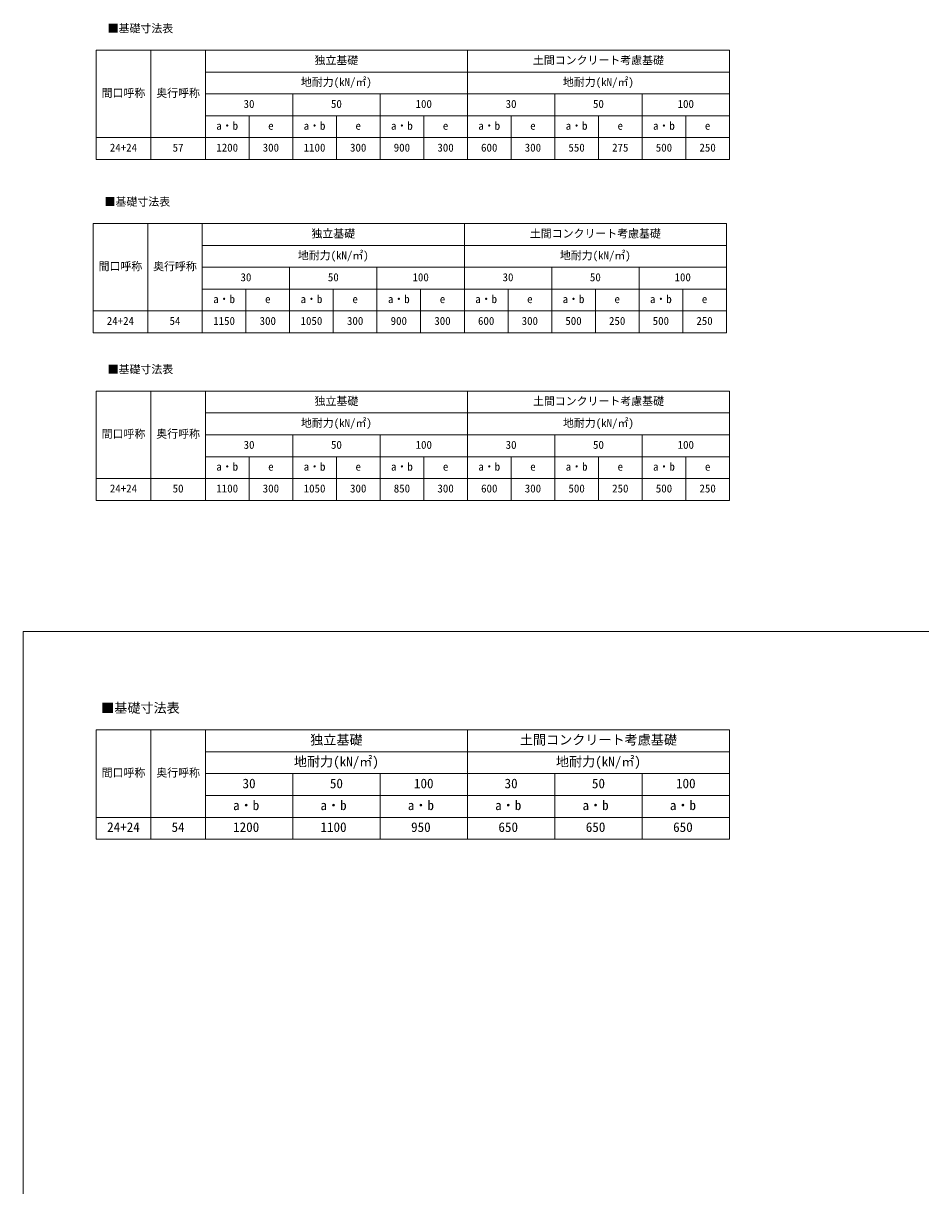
# Model space of a CAD drawing. Units: millimetres on the paper, enlarged 35 times, with parts at other scales. Extents: x -9783 to 33612, y -6828 to 13249.
# Drawn here: x -9783 to -193, y 830 to 13249 of the extents above; entities that cross this region are included whole.
import ezdxf
from ezdxf.enums import TextEntityAlignment as Align

# ---------------------------------------------------------------- set-up
doc = ezdxf.new("R2010")
doc.units = ezdxf.units.MM
doc.header["$LTSCALE"] = 35
for name, color, linetype, lineweight in [('1-0_FRAME', 7, 'Continuous', 18), ('1-F', 7, 'Continuous', 18), ('F-0_240', 7, 'Continuous', 9)]:
    doc.layers.add(name, color=color, linetype=linetype, lineweight=lineweight)
doc.styles.add('ＭＳ ゴシック', font='')
doc.styles.get('ＭＳ ゴシック').set_extended_font_data('MS Gothic')

msp = doc.modelspace()

# ---------------------------------------------------------------- linework, layer by layer
at = {"layer": '1-0_FRAME'}
for p, q in [((-9003.3, 9318.81), (-2236.63, 9318.81)), ((-9003.3, 9318.81), (-9003.3, 8152.14)), ((-8419.96, 9318.81), (-8419.96, 8152.14)), ((-5036.63, 9318.81), (-5036.63, 8152.14)), ((-7836.63, 9085.48), (-2236.63, 9085.48)), ((-7836.63, 8852.14), (-2236.63, 8852.14)), ((-4103.3, 8852.14), (-4103.3, 8152.14)), ((-7836.63, 8618.81), (-2236.63, 8618.81)), ((-3636.63, 8618.81), (-3636.63, 8152.14)), ((-2703.3, 8618.81), (-2703.3, 8152.14))]:
    msp.add_line(p, q, dxfattribs=at)
for points in [[(-7836.63, 9318.81), (-7836.63, 9085.48), (-7836.63, 8385.48), (-7836.63, 8152.14)], [(-2236.63, 9318.81), (-2236.63, 8618.81), (-2236.63, 8152.14)], [(-6903.3, 8852.14), (-6903.3, 8618.81), (-6903.3, 8152.14)], [(-5969.96, 8852.14), (-5969.96, 8618.81), (-5969.96, 8152.14)], [(-3169.96, 8852.14), (-3169.96, 8385.48), (-3169.96, 8152.14)], [(-7369.96, 8618.81), (-7369.96, 8385.48), (-7369.96, 8152.14)], [(-6436.63, 8618.81), (-6436.63, 8385.48), (-6436.63, 8152.14)], [(-5503.3, 8618.81), (-5503.3, 8385.48), (-5503.3, 8152.14)], [(-4569.96, 8618.81), (-4569.96, 8385.48), (-4569.96, 8152.14)], [(-9003.3, 8385.48), (-7836.63, 8385.48), (-2236.63, 8385.48)], [(-9003.3, 8152.14), (-8419.96, 8152.14), (-5036.63, 8152.14), (-3169.96, 8152.14), (-2236.63, 8152.14)]]:
    msp.add_lwpolyline(points, dxfattribs=at)
at = {"layer": '1-F'}
for p, q in [((-9003.66, 12960.55), (-2236.99, 12960.55)), ((-9003.66, 12960.55), (-9003.66, 11793.89)), ((-8420.32, 12960.55), (-8420.32, 11793.89)), ((-5036.99, 12960.55), (-5036.99, 11793.89)), ((-7836.99, 12727.22), (-2236.99, 12727.22)), ((-7836.99, 12493.89), (-2236.99, 12493.89)), ((-4103.66, 12493.89), (-4103.66, 11793.89)), ((-7836.99, 12260.55), (-2236.99, 12260.55)), ((-3636.99, 12260.55), (-3636.99, 11793.89)), ((-2703.66, 12260.55), (-2703.66, 11793.89)), ((-9036.54, 11108.85), (-2269.87, 11108.85)), ((-9036.54, 11108.85), (-9036.54, 9942.19)), ((-8453.2, 11108.85), (-8453.2, 9942.19)), ((-5069.87, 11108.85), (-5069.87, 9942.19)), ((-7869.87, 10875.52), (-2269.87, 10875.52)), ((-7869.87, 10642.19), (-2269.87, 10642.19)), ((-4136.54, 10642.19), (-4136.54, 9942.19)), ((-7869.87, 10408.85), (-2269.87, 10408.85)), ((-3669.87, 10408.85), (-3669.87, 9942.19)), ((-2736.54, 10408.85), (-2736.54, 9942.19)), ((-9003.3, 5699.12), (-2236.63, 5699.12)), ((-9003.3, 5699.12), (-9003.3, 4532.45)), ((-8419.96, 5699.12), (-8419.96, 4532.45)), ((-5036.63, 5699.12), (-5036.63, 4532.45)), ((-7836.63, 5465.79), (-2236.63, 5465.79)), ((-7836.63, 5232.45), (-2236.63, 5232.45)), ((-4103.3, 5232.45), (-4103.3, 4532.45)), ((-7836.63, 4999.12), (-2236.63, 4999.12))]:
    msp.add_line(p, q, dxfattribs=at)
for points in [[(-7836.99, 12960.55), (-7836.99, 12727.22), (-7836.99, 12027.22), (-7836.99, 11793.89)], [(-2236.99, 12960.55), (-2236.99, 12260.55), (-2236.99, 11793.89)], [(-6903.66, 12493.89), (-6903.66, 12260.55), (-6903.66, 11793.89)], [(-5970.32, 12493.89), (-5970.32, 12260.55), (-5970.32, 11793.89)], [(-3170.32, 12493.89), (-3170.32, 12027.22), (-3170.32, 11793.89)], [(-7370.32, 12260.55), (-7370.32, 12027.22), (-7370.32, 11793.89)], [(-6436.99, 12260.55), (-6436.99, 12027.22), (-6436.99, 11793.89)], [(-5503.66, 12260.55), (-5503.66, 12027.22), (-5503.66, 11793.89)], [(-4570.32, 12260.55), (-4570.32, 12027.22), (-4570.32, 11793.89)], [(-9003.66, 12027.22), (-7836.99, 12027.22), (-2236.99, 12027.22)], [(-9003.66, 11793.89), (-8420.32, 11793.89), (-5036.99, 11793.89), (-3170.32, 11793.89), (-2236.99, 11793.89)], [(-7869.87, 11108.85), (-7869.87, 10875.52), (-7869.87, 10175.52), (-7869.87, 9942.19)], [(-2269.87, 11108.85), (-2269.87, 10408.85), (-2269.87, 9942.19)], [(-6936.54, 10642.19), (-6936.54, 10408.85), (-6936.54, 9942.19)], [(-6003.2, 10642.19), (-6003.2, 10408.85), (-6003.2, 9942.19)], [(-3203.2, 10642.19), (-3203.2, 10175.52), (-3203.2, 9942.19)], [(-7403.2, 10408.85), (-7403.2, 10175.52), (-7403.2, 9942.19)], [(-6469.87, 10408.85), (-6469.87, 10175.52), (-6469.87, 9942.19)], [(-5536.54, 10408.85), (-5536.54, 10175.52), (-5536.54, 9942.19)], [(-4603.2, 10408.85), (-4603.2, 10175.52), (-4603.2, 9942.19)], [(-9036.54, 10175.52), (-7869.87, 10175.52), (-2269.87, 10175.52)], [(-9036.54, 9942.19), (-8453.2, 9942.19), (-5069.87, 9942.19), (-3203.2, 9942.19), (-2269.87, 9942.19)], [(-7836.63, 5699.12), (-7836.63, 5465.79), (-7836.63, 4765.79), (-7836.63, 4532.45)], [(-2236.63, 5699.12), (-2236.63, 4999.12), (-2236.63, 4532.45)], [(-6903.3, 5232.45), (-6903.3, 4999.12), (-6903.3, 4532.45)], [(-5969.96, 5232.45), (-5969.96, 4999.12), (-5969.96, 4532.45)], [(-3169.96, 5232.45), (-3169.96, 4765.79), (-3169.96, 4532.45)], [(-9003.3, 4765.79), (-7836.63, 4765.79), (-2236.63, 4765.79)], [(-9003.3, 4532.45), (-8419.96, 4532.45), (-5036.63, 4532.45), (-3169.96, 4532.45), (-2236.63, 4532.45)]]:
    msp.add_lwpolyline(points, dxfattribs=at)
at = {"layer": 'F-0_240', "color": 5}
for q in [(-9783.03, -6828.1), (9396.97, 6751.9)]:
    msp.add_line((-9783.03, 6751.9), q, dxfattribs=at)

# ---------------------------------------------------------------- texts
at = {"layer": '1-0_FRAME', "style": 'ＭＳ ゴシック'}
for s, p in [('■基礎寸法表', (-8880.45, 9483.82)), ('独立基礎', (-6669.96, 9143.81)), ('土間コンクリート考慮基礎', (-4336.63, 9143.81)), ('地耐力(kN/㎡)', (-6815.8, 8910.48)), ('地耐力(kN/㎡)', (-4015.8, 8910.48)), ('間口呼称', (-8944.96, 8793.81)), ('奥行呼称', (-8361.63, 8793.81)), ('30', (-7428.3, 8677.14)), ('50', (-6494.96, 8677.14)), ('100', (-5590.8, 8677.14)), ('30', (-4628.3, 8677.14)), ('50', (-3694.96, 8677.14)), ('100', (-2790.8, 8677.14)), ('a・b', (-7719.96, 8443.81)), ('e', (-7165.8, 8443.81)), ('a・b', (-6786.63, 8443.81)), ('e', (-6232.46, 8443.81)), ('a・b', (-5853.3, 8443.81)), ('e', (-5299.13, 8443.81)), ('a・b', (-4919.96, 8443.81)), ('e', (-4365.8, 8443.81)), ('a・b', (-3986.63, 8443.81)), ('e', (-3432.46, 8443.81)), ('a・b', (-3053.3, 8443.81)), ('e', (-2499.13, 8443.81)), ('24+24', (-8857.46, 8210.48)), ('50', (-8186.63, 8210.48)), ('1100', (-7719.96, 8210.48)), ('300', (-7224.13, 8210.48)), ('1050', (-6786.63, 8210.48)), ('300', (-6290.8, 8210.48)), ('850', (-5824.13, 8210.48)), ('300', (-5357.46, 8210.48)), ('600', (-4890.8, 8210.48)), ('300', (-4424.13, 8210.48)), ('500', (-3957.46, 8210.48)), ('250', (-3490.8, 8210.48)), ('500', (-3024.13, 8210.48)), ('250', (-2557.46, 8210.48))]:
    msp.add_text(s, height=85.53, dxfattribs=at).set_placement(p, align=Align.BOTTOM_LEFT)
at = {"layer": '1-F', "style": 'ＭＳ ゴシック'}
for s, height, p in [('■基礎寸法表', 85.53, (-8880.81, 13125.56)), ('独立基礎', 85.53, (-6670.32, 12785.55)), ('土間コンクリート考慮基礎', 85.53, (-4336.99, 12785.55)), ('地耐力(kN/㎡)', 85.53, (-6816.16, 12552.22)), ('地耐力(kN/㎡)', 85.53, (-4016.16, 12552.22)), ('間口呼称', 85.53, (-8945.32, 12435.55)), ('奥行呼称', 85.53, (-8361.99, 12435.55)), ('30', 85.53, (-7428.66, 12318.89)), ('50', 85.53, (-6495.32, 12318.89)), ('100', 85.53, (-5591.16, 12318.89)), ('30', 85.53, (-4628.66, 12318.89)), ('50', 85.53, (-3695.32, 12318.89)), ('100', 85.53, (-2791.16, 12318.89)), ('a・b', 85.53, (-7720.32, 12085.55)), ('e', 85.53, (-7166.16, 12085.55)), ('a・b', 85.53, (-6786.99, 12085.55)), ('e', 85.53, (-6232.82, 12085.55)), ('a・b', 85.53, (-5853.66, 12085.55)), ('e', 85.53, (-5299.49, 12085.55)), ('a・b', 85.53, (-4920.32, 12085.55)), ('e', 85.53, (-4366.16, 12085.55)), ('a・b', 85.53, (-3986.99, 12085.55)), ('e', 85.53, (-3432.82, 12085.55)), ('a・b', 85.53, (-3053.66, 12085.55)), ('e', 85.53, (-2499.49, 12085.55)), ('24+24', 85.53, (-8857.82, 11852.22)), ('57', 85.53, (-8186.99, 11852.22)), ('1200', 85.53, (-7720.32, 11852.22)), ('300', 85.53, (-7224.49, 11852.22)), ('1100', 85.53, (-6786.99, 11852.22)), ('300', 85.53, (-6291.16, 11852.22)), ('900', 85.53, (-5824.49, 11852.22)), ('300', 85.53, (-5357.82, 11852.22)), ('600', 85.53, (-4891.16, 11852.22)), ('300', 85.53, (-4424.49, 11852.22)), ('550', 85.53, (-3957.82, 11852.22)), ('275', 85.53, (-3491.16, 11852.22)), ('500', 85.53, (-3024.49, 11852.22)), ('250', 85.53, (-2557.82, 11852.22)), ('■基礎寸法表', 85.53, (-8913.69, 11273.86)), ('独立基礎', 85.53, (-6703.2, 10933.85)), ('土間コンクリート考慮基礎', 85.53, (-4369.87, 10933.85)), ('地耐力(kN/㎡)', 85.53, (-6849.04, 10700.52)), ('地耐力(kN/㎡)', 85.53, (-4049.04, 10700.52)), ('間口呼称', 85.53, (-8978.2, 10583.85)), ('奥行呼称', 85.53, (-8394.87, 10583.85)), ('30', 85.53, (-7461.54, 10467.19)), ('50', 85.53, (-6528.2, 10467.19)), ('100', 85.53, (-5624.04, 10467.19)), ('30', 85.53, (-4661.54, 10467.19)), ('50', 85.53, (-3728.2, 10467.19)), ('100', 85.53, (-2824.04, 10467.19)), ('a・b', 85.53, (-7753.2, 10233.85)), ('e', 85.53, (-7199.04, 10233.85)), ('a・b', 85.53, (-6819.87, 10233.85)), ('e', 85.53, (-6265.7, 10233.85)), ('a・b', 85.53, (-5886.54, 10233.85)), ('e', 85.53, (-5332.37, 10233.85)), ('a・b', 85.53, (-4953.2, 10233.85)), ('e', 85.53, (-4399.04, 10233.85)), ('a・b', 85.53, (-4019.87, 10233.85)), ('e', 85.53, (-3465.7, 10233.85)), ('a・b', 85.53, (-3086.54, 10233.85)), ('e', 85.53, (-2532.37, 10233.85)), ('24+24', 85.53, (-8890.7, 10000.52)), ('54', 85.53, (-8219.87, 10000.52)), ('1150', 85.53, (-7753.2, 10000.52)), ('300', 85.53, (-7257.37, 10000.52)), ('1050', 85.53, (-6819.87, 10000.52)), ('300', 85.53, (-6324.04, 10000.52)), ('900', 85.53, (-5857.37, 10000.52)), ('300', 85.53, (-5390.7, 10000.52)), ('600', 85.53, (-4924.04, 10000.52)), ('300', 85.53, (-4457.37, 10000.52)), ('500', 85.53, (-3990.7, 10000.52)), ('250', 85.53, (-3524.04, 10000.52)), ('500', 85.53, (-3057.37, 10000.52)), ('250', 85.53, (-2590.7, 10000.52)), ('■基礎寸法表', 102.6, (-8950.45, 5852.46)), ('独立基礎', 102.6, (-6716.63, 5512.45)), ('土間コンクリート考慮基礎', 102.6, (-4476.63, 5512.45)), ('地耐力(kN/㎡)', 102.6, (-6891.63, 5279.12)), ('地耐力(kN/㎡)', 102.6, (-4091.63, 5279.12)), ('間口呼称', 85.53, (-8944.96, 5174.12)), ('奥行呼称', 85.53, (-8361.63, 5174.12)), ('30', 102.6, (-7439.96, 5045.79)), ('50', 102.6, (-6506.63, 5045.79)), ('100', 102.6, (-5608.3, 5045.79)), ('30', 102.6, (-4639.96, 5045.79)), ('50', 102.6, (-3706.63, 5045.79)), ('100', 102.6, (-2808.3, 5045.79)), ('a・b', 102.6, (-7540.72, 4812.45)), ('a・b', 102.6, (-6607.38, 4812.45)), ('a・b', 102.6, (-5674.05, 4812.45)), ('a・b', 102.6, (-4740.72, 4812.45)), ('a・b', 102.6, (-3807.38, 4812.45)), ('a・b', 102.6, (-2874.05, 4812.45)), ('24+24', 102.6, (-8886.63, 4579.12)), ('54', 102.6, (-8198.3, 4579.12)), ('1200', 102.6, (-7540.72, 4579.12)), ('1100', 102.6, (-6607.38, 4579.12)), ('950', 102.6, (-5639.05, 4579.12)), ('650', 102.6, (-4705.72, 4579.12)), ('650', 102.6, (-3772.38, 4579.12)), ('650', 102.6, (-2839.05, 4579.12))]:
    msp.add_text(s, height=height, dxfattribs=at).set_placement(p, align=Align.BOTTOM_LEFT)

doc.saveas('drawing.dxf')
